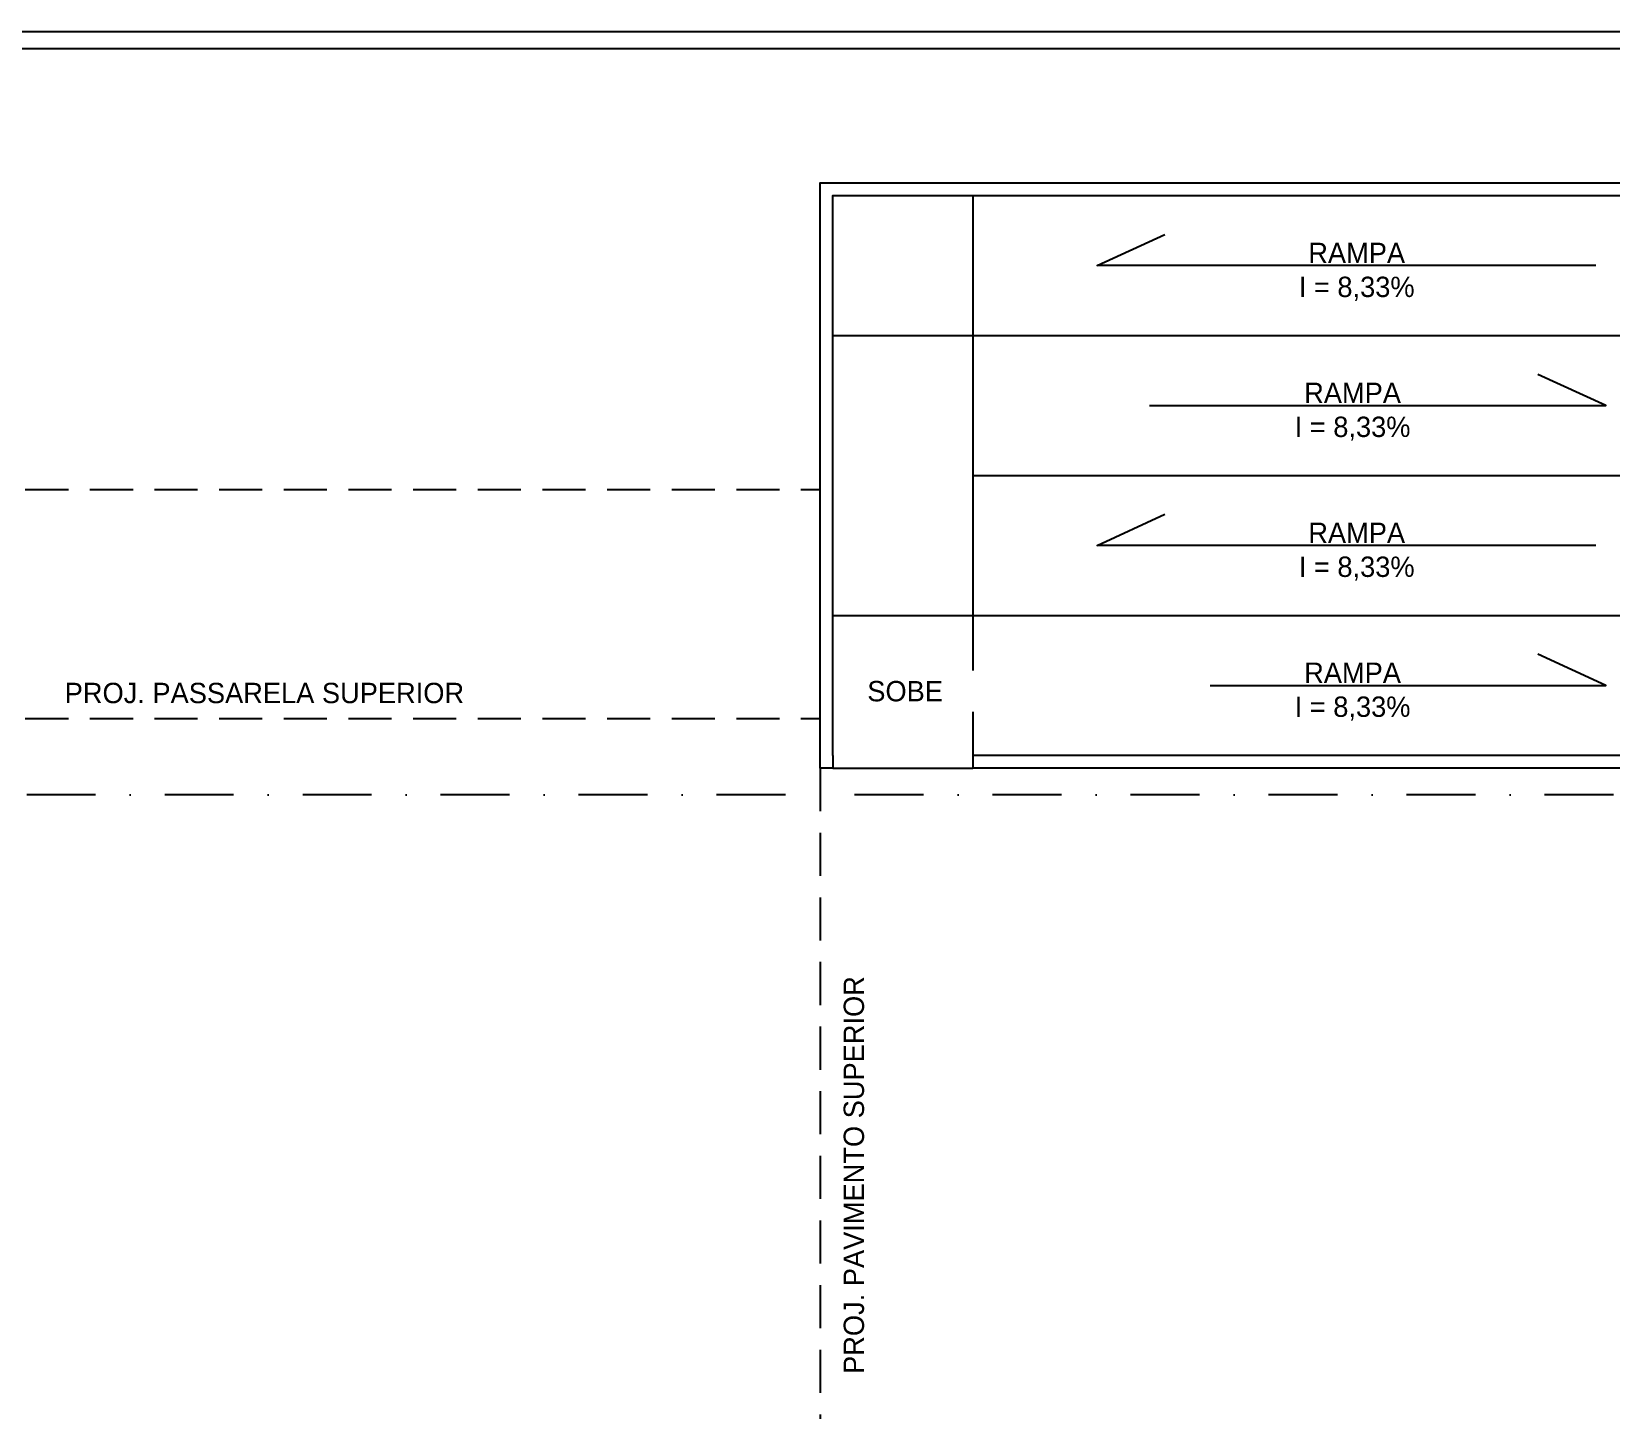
# Model space of a CAD drawing. Header units: centimetres. Extents: x 30244 to 591333, y -111940 to 104227.
# Drawn here: x 571780 to 573641, y 73550 to 75174 of the extents above; entities that cross this region are included whole.
import ezdxf

# ---------------------------------------------------------------- set-up
doc = ezdxf.new("R2010")
doc.units = ezdxf.units.CM
doc.header["$LTSCALE"] = 4
doc.linetypes.add('DASHDOT', pattern=[25.4, 12.7, -6.35, 0, -6.35])
doc.linetypes.add('HIDDENX2', pattern=[19.05, 12.7, -6.35])
for name, color, linetype in [('0.1', 1, 'Continuous'), ('0.4', 4, 'Continuous'), ('0.6', 6, 'Continuous'), ('B-CORTE', 4, 'DASHDOT'), ('C-TEXTO-02', 2, 'Continuous'), ('VISTA3', 3, 'Continuous')]:
    doc.layers.add(name, color=color, linetype=linetype)
doc.styles.add('Símbolos', font='ERASLGHT.TTF')

msp = doc.modelspace()

# ---------------------------------------------------------------- linework, layer by layer
at = {"layer": '0.1'}
for p, q in [((572889.915, 74980.88), (572889.915, 74485.883)), ((572724.915, 74815.883), (573789.915, 74815.883)), ((572889.915, 74650.883), (573954.915, 74650.883)), ((572724.915, 74485.883), (573789.915, 74485.883)), ((572889.915, 74485.883), (572889.915, 74320.883)), ((572724.915, 74305.883), (572889.915, 74305.883))]:
    msp.add_line(p, q, dxfattribs=at)
at = {"layer": '0.1', "linetype": 'HIDDENX2'}
for p, q in [((571315.682, 74634.344), (572709.915, 74634.344)), ((571315.682, 74364.348), (572709.915, 74364.348)), ((572709.915, 74305.883), (572709.915, 73289.88))]:
    msp.add_line(p, q, dxfattribs=at)
at = {"layer": '0.4'}
for points in [[(565290.459, 72184.848), (565270.857, 72184.795), (565652.743, 75174.344), (578653.183, 75174.344), (577815.253, 72758.077)], [(565293.582, 72204.857), (565670.35, 75154.344), (578625.078, 75154.344), (577801.02, 72778.077)]]:
    msp.add_lwpolyline(points, dxfattribs=at)
at = {"layer": '0.6'}
for p, q in [((572724.915, 74320.883), (572724.915, 74305.883)), ((572889.915, 74320.883), (572889.915, 74305.883))]:
    msp.add_line(p, q, dxfattribs=at)
for points in [[(572724.915, 74305.883), (572709.915, 74305.883), (572709.915, 74995.88), (573969.915, 74995.88), (573969.915, 74305.883), (572889.915, 74305.883)], [(572724.915, 74320.883), (572724.915, 74980.88), (573954.915, 74980.88), (573954.915, 74320.883), (572889.915, 74320.883)]]:
    msp.add_lwpolyline(points, dxfattribs=at)
at = {"layer": 'B-CORTE', "ltscale": 1.6}
msp.add_line((578524.893, 74274.563), (565216.548, 74274.563), dxfattribs=at)

# ---------------------------------------------------------------- next in the draw order: texts
at = {"layer": 'C-TEXTO-02', "char_height": 24, "style": 'Símbolos', "bg_fill": 2}
for s, insert, width, attachment_point in [('\\pxqc;RAMPA\\PI = 8,33%', (573538.245, 74925.324), 391.80878, 3), ('\\pxqc;RAMPA\\PI = 8,33%', (573141.584, 74760.324), 391.80878, 1), ('\\pxqc;RAMPA\\PI = 8,33%', (573538.245, 74595.324), 391.80878, 3), ('\\pxqc;RAMPA\\PI = 8,33%', (573141.584, 74430.324), 391.80878, 1), ('PROJ. PASSARELA SUPERIOR', (571819.349, 74406.467), 536.35929, 1)]:
    msp.add_mtext(s, dxfattribs=dict(at, insert=insert, width=width, attachment_point=attachment_point))
at = {"layer": 'C-TEXTO-02', "insert": (572737.6, 73591.604), "char_height": 24, "width": 536.35929, "attachment_point": 1, "rotation": 90, "style": 'Símbolos', "bg_fill": 2}
msp.add_mtext('PROJ. PAVIMENTO SUPERIOR', dxfattribs=at)

# ---------------------------------------------------------------- next in the draw order: linework, layer by layer
at = {"layer": 'VISTA3'}
for points in [[(573624.389, 74898.383), (573036.238, 74898.383), (573116.311, 74935.135)], [(573098.088, 74733.383), (573635.978, 74733.383), (573555.905, 74770.135)], [(573624.389, 74568.383), (573036.238, 74568.383), (573116.311, 74605.135)], [(573098.088, 74403.383), (573635.978, 74403.383), (573555.905, 74440.135)]]:
    msp.add_lwpolyline(points, dxfattribs=at)

# ---------------------------------------------------------------- next in the draw order: texts
at = {"layer": 'C-TEXTO-02', "insert": (572765.446, 74408.635), "char_height": 24, "width": 391.80878, "attachment_point": 1, "style": 'Símbolos', "bg_fill": 2}
msp.add_mtext('SOBE', dxfattribs=at)

doc.saveas('drawing.dxf')
